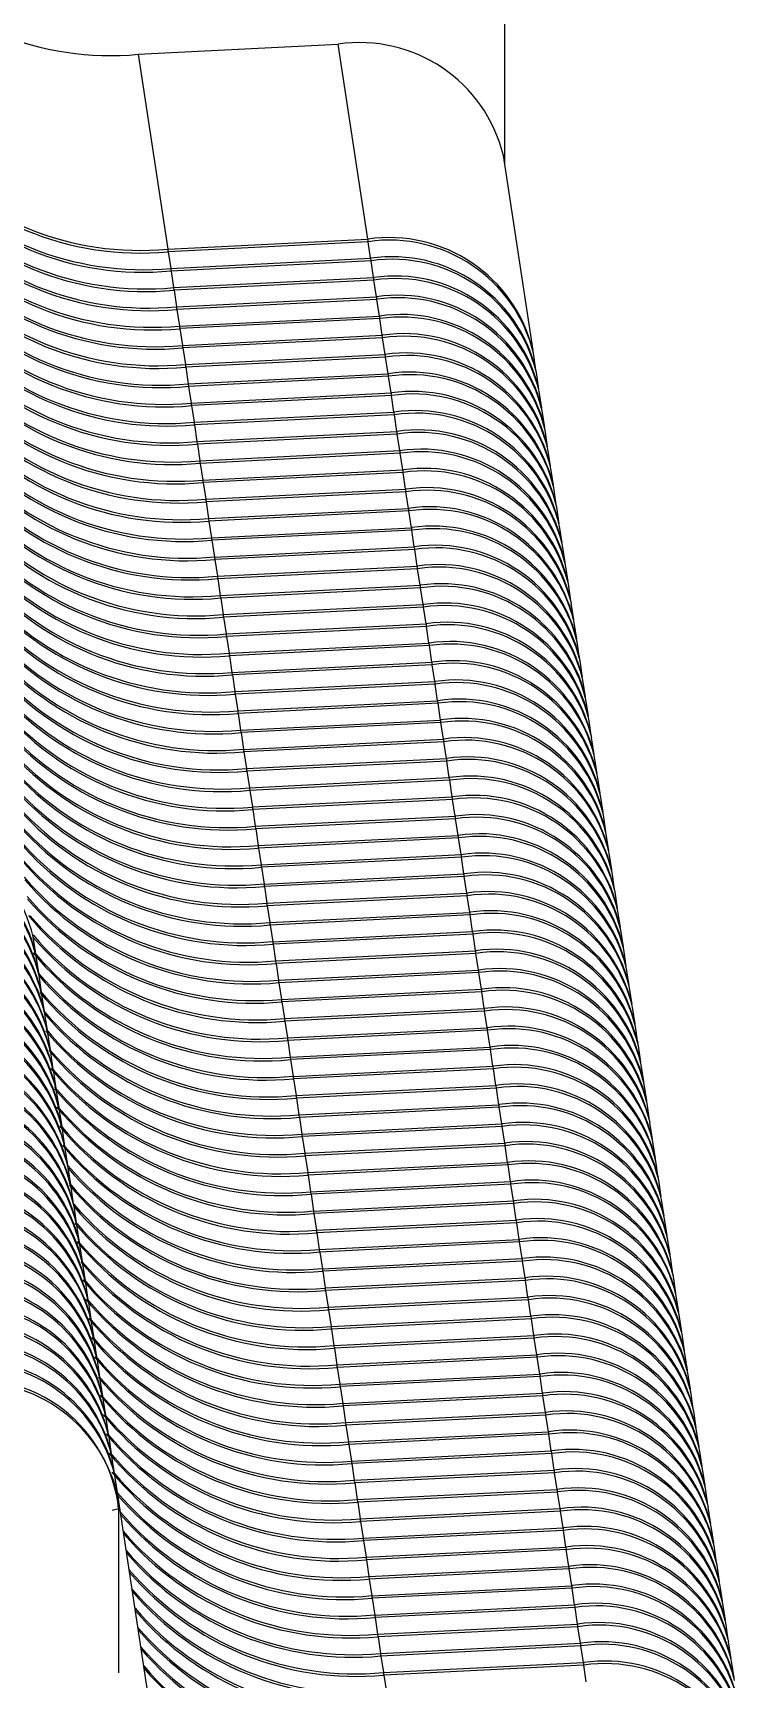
# Model space of a CAD drawing. Header units: millimetres. Extents: x 334 to 3694, y 0 to 2376.
# Drawn here: x 3302.5 to 3308.93, y 1140.51 to 1155.27 of the extents above; entities that cross this region are included whole.
import ezdxf

# ---------------------------------------------------------------- set-up
doc = ezdxf.new("R2010")
doc.units = ezdxf.units.MM
doc.header["$LTSCALE"] = 3
doc.layers.add('1_외형선', color=7, linetype='Continuous', lineweight=25)

msp = doc.modelspace()

# ---------------------------------------------------------------- linework, layer by layer
at = {"layer": '1_외형선'}
for p, q in [((3306.737, 1154.098), (3306.737, 1158.677)), ((3303.45, 1155.081), (3305.243, 1155.172)), ((3305.508, 1153.423), (3305.243, 1155.172)), ((3303.45, 1155.081), (3303.715, 1153.333)), ((3306.991, 1152.423), (3306.726, 1154.172)), ((3303.715, 1153.333), (3305.508, 1153.423)), ((3305.511, 1153.4), (3303.718, 1153.31)), ((3305.508, 1153.423), (3305.509, 1153.4)), ((3305.534, 1153.251), (3305.511, 1153.4)), ((3303.715, 1153.333), (3303.715, 1153.31)), ((3303.718, 1153.31), (3303.741, 1153.16)), ((3303.741, 1153.16), (3305.534, 1153.251)), ((3305.538, 1153.228), (3303.744, 1153.137)), ((3305.534, 1153.251), (3305.535, 1153.228)), ((3305.56, 1153.078), (3305.538, 1153.228)), ((3303.741, 1153.16), (3303.742, 1153.137)), ((3303.744, 1153.137), (3303.767, 1152.988)), ((3303.767, 1152.988), (3305.56, 1153.078)), ((3305.56, 1153.078), (3305.561, 1153.055)), ((3303.767, 1152.988), (3303.768, 1152.965)), ((3305.564, 1153.055), (3303.771, 1152.965)), ((3303.771, 1152.965), (3303.793, 1152.815)), ((3305.586, 1152.906), (3305.564, 1153.055)), ((3303.793, 1152.815), (3305.586, 1152.906)), ((3303.793, 1152.815), (3303.794, 1152.792)), ((3305.59, 1152.883), (3303.797, 1152.792)), ((3303.797, 1152.792), (3303.819, 1152.643)), ((3305.586, 1152.906), (3305.587, 1152.883)), ((3305.613, 1152.733), (3305.59, 1152.883)), ((3303.819, 1152.643), (3305.613, 1152.733)), ((3303.819, 1152.643), (3303.82, 1152.62)), ((3305.616, 1152.71), (3303.823, 1152.62)), ((3305.613, 1152.733), (3305.613, 1152.71)), ((3305.639, 1152.561), (3305.616, 1152.71)), ((3303.823, 1152.62), (3303.846, 1152.47)), ((3303.846, 1152.47), (3305.639, 1152.561)), ((3305.642, 1152.538), (3303.849, 1152.447)), ((3305.639, 1152.561), (3305.639, 1152.538)), ((3305.665, 1152.388), (3305.642, 1152.538)), ((3303.846, 1152.47), (3303.846, 1152.447)), ((3303.849, 1152.447), (3303.872, 1152.298)), ((3303.872, 1152.298), (3305.665, 1152.388)), ((3305.668, 1152.365), (3303.875, 1152.275)), ((3305.665, 1152.388), (3305.666, 1152.365)), ((3305.691, 1152.216), (3305.668, 1152.365)), ((3307.017, 1152.251), (3306.995, 1152.4)), ((3303.872, 1152.298), (3303.872, 1152.275)), ((3303.875, 1152.275), (3303.898, 1152.125)), ((3303.898, 1152.125), (3305.691, 1152.216)), ((3305.694, 1152.193), (3303.901, 1152.102)), ((3305.691, 1152.216), (3305.692, 1152.193)), ((3305.717, 1152.043), (3305.694, 1152.193)), ((3307.043, 1152.078), (3307.021, 1152.228)), ((3303.898, 1152.125), (3303.899, 1152.102)), ((3303.901, 1152.102), (3303.924, 1151.953)), ((3307.069, 1151.906), (3307.047, 1152.055)), ((3303.924, 1151.953), (3305.717, 1152.043)), ((3303.924, 1151.953), (3303.925, 1151.929)), ((3305.721, 1152.02), (3303.927, 1151.93)), ((3303.927, 1151.93), (3303.95, 1151.78)), ((3305.717, 1152.043), (3305.718, 1152.02)), ((3305.743, 1151.871), (3305.721, 1152.02)), ((3303.95, 1151.78), (3305.743, 1151.871)), ((3303.95, 1151.78), (3303.951, 1151.757)), ((3305.747, 1151.848), (3303.954, 1151.757)), ((3303.954, 1151.757), (3303.976, 1151.608)), ((3305.743, 1151.871), (3305.744, 1151.847)), ((3305.769, 1151.698), (3305.747, 1151.848)), ((3307.096, 1151.733), (3307.073, 1151.883)), ((3303.976, 1151.608), (3305.769, 1151.698)), ((3303.976, 1151.608), (3303.977, 1151.584)), ((3305.773, 1151.675), (3303.98, 1151.585)), ((3305.769, 1151.698), (3305.77, 1151.675)), ((3305.796, 1151.526), (3305.773, 1151.675)), ((3307.122, 1151.561), (3307.099, 1151.71)), ((3303.98, 1151.585), (3304.002, 1151.435)), ((3304.002, 1151.435), (3305.796, 1151.526)), ((3305.799, 1151.503), (3304.006, 1151.412)), ((3305.796, 1151.526), (3305.796, 1151.502)), ((3305.822, 1151.353), (3305.799, 1151.503)), ((3307.148, 1151.388), (3307.125, 1151.538)), ((3304.002, 1151.435), (3304.003, 1151.412)), ((3304.006, 1151.412), (3304.029, 1151.262)), ((3304.029, 1151.262), (3305.822, 1151.353)), ((3305.825, 1151.33), (3304.032, 1151.239)), ((3305.822, 1151.353), (3305.822, 1151.33)), ((3305.848, 1151.181), (3305.825, 1151.33)), ((3307.174, 1151.216), (3307.151, 1151.365)), ((3304.029, 1151.262), (3304.029, 1151.239)), ((3304.032, 1151.239), (3304.055, 1151.09)), ((3304.055, 1151.09), (3305.848, 1151.181)), ((3305.848, 1151.181), (3305.849, 1151.157)), ((3307.2, 1151.043), (3307.178, 1151.193)), ((3304.055, 1151.09), (3304.055, 1151.067)), ((3305.851, 1151.158), (3304.058, 1151.067)), ((3304.058, 1151.067), (3304.081, 1150.917)), ((3305.874, 1151.008), (3305.851, 1151.158)), ((3307.226, 1150.871), (3307.204, 1151.02)), ((3304.081, 1150.917), (3305.874, 1151.008)), ((3304.081, 1150.917), (3304.082, 1150.894)), ((3305.878, 1150.985), (3304.084, 1150.894)), ((3304.084, 1150.894), (3304.107, 1150.745)), ((3305.874, 1151.008), (3305.875, 1150.985)), ((3305.9, 1150.835), (3305.878, 1150.985)), ((3304.107, 1150.745), (3305.9, 1150.835)), ((3304.107, 1150.745), (3304.108, 1150.722)), ((3305.904, 1150.812), (3304.111, 1150.722)), ((3304.111, 1150.722), (3304.133, 1150.572)), ((3305.9, 1150.835), (3305.901, 1150.812)), ((3305.926, 1150.663), (3305.904, 1150.812)), ((3307.253, 1150.698), (3307.23, 1150.848)), ((3304.133, 1150.572), (3305.926, 1150.663)), ((3304.133, 1150.572), (3304.134, 1150.549)), ((3305.93, 1150.64), (3304.137, 1150.549)), ((3305.926, 1150.663), (3305.927, 1150.64)), ((3305.952, 1150.49), (3305.93, 1150.64)), ((3307.279, 1150.526), (3307.256, 1150.675)), ((3304.137, 1150.549), (3304.159, 1150.4)), ((3304.159, 1150.4), (3305.952, 1150.49)), ((3305.956, 1150.467), (3304.163, 1150.377)), ((3305.952, 1150.49), (3305.953, 1150.467)), ((3305.979, 1150.318), (3305.956, 1150.467)), ((3307.305, 1150.353), (3307.282, 1150.503)), ((3304.159, 1150.4), (3304.16, 1150.377)), ((3304.163, 1150.377), (3304.185, 1150.227)), ((3304.185, 1150.227), (3305.979, 1150.318)), ((3305.982, 1150.295), (3304.189, 1150.204)), ((3305.979, 1150.318), (3305.979, 1150.295)), ((3306.005, 1150.145), (3305.982, 1150.295)), ((3307.331, 1150.18), (3307.308, 1150.33)), ((3304.185, 1150.227), (3304.186, 1150.204)), ((3304.189, 1150.204), (3304.212, 1150.055)), ((3304.212, 1150.055), (3306.005, 1150.145)), ((3306.005, 1150.145), (3306.005, 1150.122)), ((3307.357, 1150.008), (3307.334, 1150.157)), ((3304.212, 1150.055), (3304.212, 1150.032)), ((3306.008, 1150.122), (3304.215, 1150.032)), ((3304.215, 1150.032), (3304.238, 1149.882)), ((3306.031, 1149.973), (3306.008, 1150.122)), ((3307.383, 1149.835), (3307.361, 1149.985)), ((3304.238, 1149.882), (3306.031, 1149.973)), ((3304.238, 1149.882), (3304.238, 1149.859)), ((3306.034, 1149.95), (3304.241, 1149.859)), ((3304.241, 1149.859), (3304.264, 1149.71)), ((3306.031, 1149.973), (3306.032, 1149.95)), ((3306.057, 1149.8), (3306.034, 1149.95)), ((3304.264, 1149.71), (3306.057, 1149.8)), ((3304.264, 1149.71), (3304.265, 1149.687)), ((3306.061, 1149.777), (3304.267, 1149.687)), ((3304.267, 1149.687), (3304.29, 1149.537)), ((3306.057, 1149.8), (3306.058, 1149.777)), ((3306.083, 1149.628), (3306.061, 1149.777)), ((3307.409, 1149.663), (3307.387, 1149.812)), ((3304.29, 1149.537), (3306.083, 1149.628)), ((3304.29, 1149.537), (3304.291, 1149.514)), ((3306.087, 1149.605), (3304.294, 1149.514)), ((3306.083, 1149.628), (3306.084, 1149.605)), ((3306.109, 1149.455), (3306.087, 1149.605)), ((3307.436, 1149.49), (3307.413, 1149.64)), ((3304.294, 1149.514), (3304.316, 1149.365)), ((3304.316, 1149.365), (3306.109, 1149.455)), ((3306.113, 1149.432), (3304.32, 1149.342)), ((3306.109, 1149.455), (3306.11, 1149.432)), ((3306.135, 1149.283), (3306.113, 1149.432)), ((3307.462, 1149.318), (3307.439, 1149.467)), ((3304.316, 1149.365), (3304.317, 1149.342)), ((3304.32, 1149.342), (3304.342, 1149.192)), ((3304.342, 1149.192), (3306.135, 1149.283)), ((3306.139, 1149.26), (3304.346, 1149.169)), ((3306.135, 1149.283), (3306.136, 1149.26)), ((3306.162, 1149.11), (3306.139, 1149.26)), ((3307.488, 1149.145), (3307.465, 1149.295)), ((3304.342, 1149.192), (3304.343, 1149.169)), ((3304.346, 1149.169), (3304.368, 1149.02)), ((3304.368, 1149.02), (3306.162, 1149.11)), ((3306.162, 1149.11), (3306.162, 1149.087)), ((3307.514, 1148.973), (3307.491, 1149.122)), ((3304.368, 1149.02), (3304.369, 1148.996)), ((3306.165, 1149.087), (3304.372, 1148.997)), ((3304.372, 1148.997), (3304.395, 1148.847)), ((3306.188, 1148.938), (3306.165, 1149.087)), ((3307.54, 1148.8), (3307.517, 1148.95)), ((3304.395, 1148.847), (3306.188, 1148.938)), ((3304.395, 1148.847), (3304.395, 1148.824)), ((3306.191, 1148.915), (3304.398, 1148.824)), ((3304.398, 1148.824), (3304.421, 1148.675)), ((3306.188, 1148.938), (3306.188, 1148.915)), ((3306.214, 1148.765), (3306.191, 1148.915)), ((3304.421, 1148.675), (3306.214, 1148.765)), ((3304.421, 1148.675), (3304.421, 1148.651)), ((3306.217, 1148.742), (3304.424, 1148.652)), ((3304.424, 1148.652), (3304.447, 1148.502)), ((3306.214, 1148.765), (3306.215, 1148.742)), ((3306.24, 1148.593), (3306.217, 1148.742)), ((3307.566, 1148.628), (3307.544, 1148.777)), ((3304.447, 1148.502), (3306.24, 1148.593)), ((3304.447, 1148.502), (3304.448, 1148.479)), ((3306.244, 1148.57), (3304.45, 1148.479)), ((3306.24, 1148.593), (3306.241, 1148.569)), ((3306.266, 1148.42), (3306.244, 1148.57)), ((3307.592, 1148.455), (3307.57, 1148.605)), ((3304.45, 1148.479), (3304.473, 1148.33)), ((3304.473, 1148.33), (3306.266, 1148.42)), ((3306.27, 1148.397), (3304.477, 1148.307)), ((3306.266, 1148.42), (3306.267, 1148.397)), ((3306.292, 1148.248), (3306.27, 1148.397)), ((3307.619, 1148.283), (3307.596, 1148.432)), ((3304.473, 1148.33), (3304.474, 1148.306)), ((3304.477, 1148.307), (3304.499, 1148.157)), ((3304.499, 1148.157), (3306.292, 1148.248)), ((3306.296, 1148.225), (3304.503, 1148.134)), ((3306.292, 1148.248), (3306.293, 1148.224)), ((3306.319, 1148.075), (3306.296, 1148.225)), ((3307.645, 1148.11), (3307.622, 1148.26)), ((3304.499, 1148.157), (3304.5, 1148.134)), ((3304.503, 1148.134), (3304.525, 1147.984)), ((3304.525, 1147.984), (3306.319, 1148.075)), ((3306.319, 1148.075), (3306.319, 1148.052)), ((3307.671, 1147.938), (3307.648, 1148.087)), ((3304.525, 1147.984), (3304.526, 1147.961)), ((3306.322, 1148.052), (3304.529, 1147.961)), ((3304.529, 1147.961), (3304.552, 1147.812)), ((3306.345, 1147.903), (3306.322, 1148.052)), ((3307.697, 1147.765), (3307.674, 1147.915)), ((3304.552, 1147.812), (3306.345, 1147.903)), ((3304.552, 1147.812), (3304.552, 1147.789)), ((3306.348, 1147.88), (3304.555, 1147.789)), ((3304.555, 1147.789), (3304.578, 1147.639)), ((3306.345, 1147.903), (3306.345, 1147.879)), ((3306.371, 1147.73), (3306.348, 1147.88)), ((3304.578, 1147.639), (3306.371, 1147.73)), ((3304.578, 1147.639), (3304.578, 1147.616)), ((3306.374, 1147.707), (3304.581, 1147.616)), ((3304.581, 1147.616), (3304.604, 1147.467)), ((3306.371, 1147.73), (3306.371, 1147.707)), ((3306.397, 1147.557), (3306.374, 1147.707)), ((3307.723, 1147.593), (3307.7, 1147.742)), ((3304.604, 1147.467), (3306.397, 1147.557)), ((3304.604, 1147.467), (3304.604, 1147.444)), ((3306.4, 1147.534), (3304.607, 1147.444)), ((3306.397, 1147.557), (3306.398, 1147.534)), ((3306.423, 1147.385), (3306.4, 1147.534)), ((3307.749, 1147.42), (3307.727, 1147.57)), ((3304.607, 1147.444), (3304.63, 1147.294)), ((3304.63, 1147.294), (3306.423, 1147.385)), ((3306.427, 1147.362), (3304.633, 1147.271)), ((3306.423, 1147.385), (3306.424, 1147.362)), ((3306.449, 1147.212), (3306.427, 1147.362)), ((3307.775, 1147.248), (3307.753, 1147.397)), ((3304.63, 1147.294), (3304.631, 1147.271)), ((3304.633, 1147.271), (3304.656, 1147.122)), ((3304.656, 1147.122), (3306.449, 1147.212)), ((3306.453, 1147.189), (3304.66, 1147.099)), ((3306.449, 1147.212), (3306.45, 1147.189)), ((3306.475, 1147.04), (3306.453, 1147.189)), ((3307.802, 1147.075), (3307.779, 1147.225)), ((3302.53, 1147.014), (3302.508, 1147.164)), ((3304.656, 1147.122), (3304.657, 1147.099)), ((3304.66, 1147.099), (3304.682, 1146.949)), ((3304.682, 1146.949), (3306.475, 1147.04)), ((3306.475, 1147.04), (3306.476, 1147.017)), ((3307.828, 1146.902), (3307.805, 1147.052)), ((3302.557, 1146.842), (3302.534, 1146.991)), ((3304.682, 1146.949), (3304.683, 1146.926)), ((3306.479, 1147.017), (3304.686, 1146.926)), ((3304.686, 1146.926), (3304.708, 1146.777)), ((3306.502, 1146.867), (3306.479, 1147.017)), ((3307.854, 1146.73), (3307.831, 1146.879)), ((3302.583, 1146.669), (3302.56, 1146.819)), ((3304.708, 1146.777), (3306.502, 1146.867)), ((3304.708, 1146.777), (3304.709, 1146.754)), ((3306.505, 1146.844), (3304.712, 1146.754)), ((3304.712, 1146.754), (3304.735, 1146.604)), ((3306.502, 1146.867), (3306.502, 1146.844)), ((3306.528, 1146.695), (3306.505, 1146.844)), ((3302.609, 1146.497), (3302.586, 1146.646)), ((3304.735, 1146.604), (3306.528, 1146.695)), ((3304.735, 1146.604), (3304.735, 1146.581)), ((3306.531, 1146.672), (3304.738, 1146.581)), ((3304.738, 1146.581), (3304.761, 1146.432)), ((3306.528, 1146.695), (3306.528, 1146.672)), ((3306.554, 1146.522), (3306.531, 1146.672)), ((3307.88, 1146.557), (3307.857, 1146.707)), ((3302.635, 1146.324), (3302.612, 1146.474)), ((3304.761, 1146.432), (3306.554, 1146.522)), ((3306.557, 1146.499), (3304.764, 1146.409)), ((3306.554, 1146.522), (3306.555, 1146.499)), ((3306.58, 1146.35), (3306.557, 1146.499)), ((3307.906, 1146.385), (3307.884, 1146.534)), ((3302.661, 1146.151), (3302.638, 1146.301)), ((3304.761, 1146.432), (3304.761, 1146.409)), ((3304.764, 1146.409), (3304.787, 1146.259)), ((3304.787, 1146.259), (3306.58, 1146.35)), ((3306.583, 1146.327), (3304.79, 1146.236)), ((3306.58, 1146.35), (3306.581, 1146.327)), ((3306.606, 1146.177), (3306.583, 1146.327)), ((3307.932, 1146.212), (3307.91, 1146.362)), ((3304.787, 1146.259), (3304.788, 1146.236)), ((3304.79, 1146.236), (3304.813, 1146.087)), ((3304.813, 1146.087), (3306.606, 1146.177)), ((3306.61, 1146.154), (3304.816, 1146.064)), ((3306.606, 1146.177), (3306.607, 1146.154)), ((3306.632, 1146.005), (3306.61, 1146.154)), ((3307.958, 1146.04), (3307.936, 1146.189)), ((3302.687, 1145.979), (3302.665, 1146.128)), ((3304.813, 1146.087), (3304.814, 1146.064)), ((3304.816, 1146.064), (3304.839, 1145.914)), ((3304.839, 1145.914), (3306.632, 1146.005)), ((3306.632, 1146.005), (3306.633, 1145.982)), ((3307.985, 1145.867), (3307.962, 1146.017)), ((3302.713, 1145.806), (3302.691, 1145.956)), ((3304.839, 1145.914), (3304.84, 1145.891)), ((3306.636, 1145.982), (3304.843, 1145.891)), ((3304.843, 1145.891), (3304.865, 1145.742)), ((3306.658, 1145.832), (3306.636, 1145.982)), ((3308.011, 1145.695), (3307.988, 1145.844)), ((3302.74, 1145.634), (3302.717, 1145.783)), ((3304.865, 1145.742), (3306.658, 1145.832)), ((3304.865, 1145.742), (3304.866, 1145.718)), ((3306.662, 1145.809), (3304.869, 1145.719)), ((3304.869, 1145.719), (3304.891, 1145.569)), ((3306.658, 1145.832), (3306.659, 1145.809)), ((3306.685, 1145.66), (3306.662, 1145.809)), ((3302.766, 1145.461), (3302.743, 1145.611)), ((3304.891, 1145.569), (3306.685, 1145.66)), ((3304.891, 1145.569), (3304.892, 1145.546)), ((3306.688, 1145.637), (3304.895, 1145.546)), ((3306.685, 1145.66), (3306.685, 1145.637)), ((3306.711, 1145.487), (3306.688, 1145.637)), ((3308.037, 1145.522), (3308.014, 1145.672)), ((3302.792, 1145.289), (3302.769, 1145.438)), ((3304.895, 1145.546), (3304.918, 1145.397)), ((3304.918, 1145.397), (3306.711, 1145.487)), ((3306.714, 1145.464), (3304.921, 1145.374)), ((3306.711, 1145.487), (3306.711, 1145.464)), ((3306.737, 1145.315), (3306.714, 1145.464)), ((3308.063, 1145.35), (3308.04, 1145.499)), ((3302.818, 1145.116), (3302.795, 1145.266)), ((3304.918, 1145.397), (3304.918, 1145.373)), ((3304.921, 1145.374), (3304.944, 1145.224)), ((3304.944, 1145.224), (3306.737, 1145.315)), ((3306.74, 1145.292), (3304.947, 1145.201)), ((3306.737, 1145.315), (3306.738, 1145.291)), ((3306.763, 1145.142), (3306.74, 1145.292)), ((3308.089, 1145.177), (3308.067, 1145.327)), ((3304.944, 1145.224), (3304.944, 1145.201)), ((3304.947, 1145.201), (3304.97, 1145.052)), ((3304.97, 1145.052), (3306.763, 1145.142)), ((3306.767, 1145.119), (3304.973, 1145.029)), ((3306.763, 1145.142), (3306.764, 1145.119)), ((3306.789, 1144.97), (3306.767, 1145.119)), ((3308.115, 1145.005), (3308.093, 1145.154)), ((3302.844, 1144.944), (3302.821, 1145.093)), ((3304.97, 1145.052), (3304.971, 1145.028)), ((3304.973, 1145.029), (3304.996, 1144.879)), ((3304.996, 1144.879), (3306.789, 1144.97)), ((3306.789, 1144.97), (3306.79, 1144.946)), ((3308.141, 1144.832), (3308.119, 1144.982)), ((3302.87, 1144.771), (3302.848, 1144.921)), ((3304.996, 1144.879), (3304.997, 1144.856)), ((3306.793, 1144.947), (3305, 1144.856)), ((3305, 1144.856), (3305.022, 1144.706)), ((3306.815, 1144.797), (3306.793, 1144.947)), ((3302.896, 1144.599), (3302.874, 1144.748)), ((3305.022, 1144.706), (3306.815, 1144.797)), ((3305.022, 1144.706), (3305.023, 1144.683)), ((3306.819, 1144.774), (3305.026, 1144.683)), ((3305.026, 1144.683), (3305.048, 1144.534)), ((3306.815, 1144.797), (3306.816, 1144.774)), ((3306.841, 1144.624), (3306.819, 1144.774)), ((3308.168, 1144.66), (3308.145, 1144.809)), ((3302.923, 1144.426), (3302.9, 1144.576)), ((3305.048, 1144.534), (3306.841, 1144.624)), ((3305.048, 1144.534), (3305.049, 1144.511)), ((3306.845, 1144.601), (3305.052, 1144.511)), ((3306.841, 1144.624), (3306.842, 1144.601)), ((3306.868, 1144.452), (3306.845, 1144.601)), ((3308.194, 1144.487), (3308.171, 1144.637)), ((3302.949, 1144.254), (3302.926, 1144.403)), ((3305.052, 1144.511), (3305.074, 1144.361)), ((3305.074, 1144.361), (3306.868, 1144.452)), ((3306.871, 1144.429), (3305.078, 1144.338)), ((3306.868, 1144.452), (3306.868, 1144.429)), ((3306.894, 1144.279), (3306.871, 1144.429)), ((3308.22, 1144.315), (3308.197, 1144.464)), ((3302.975, 1144.081), (3302.952, 1144.231)), ((3305.074, 1144.361), (3305.075, 1144.338)), ((3305.078, 1144.338), (3305.101, 1144.189)), ((3305.101, 1144.189), (3306.894, 1144.279)), ((3306.897, 1144.256), (3305.104, 1144.166)), ((3306.894, 1144.279), (3306.894, 1144.256)), ((3306.92, 1144.107), (3306.897, 1144.256)), ((3308.246, 1144.142), (3308.223, 1144.292)), ((3305.101, 1144.189), (3305.101, 1144.166)), ((3305.104, 1144.166), (3305.127, 1144.016)), ((3305.127, 1144.016), (3306.92, 1144.107)), ((3306.923, 1144.084), (3305.13, 1143.993)), ((3306.92, 1144.107), (3306.921, 1144.084)), ((3306.946, 1143.934), (3306.923, 1144.084)), ((3308.272, 1143.969), (3308.25, 1144.119)), ((3303.001, 1143.909), (3302.978, 1144.058)), ((3305.127, 1144.016), (3305.127, 1143.993)), ((3305.13, 1143.993), (3305.153, 1143.844)), ((3305.153, 1143.844), (3306.946, 1143.934)), ((3306.946, 1143.934), (3306.947, 1143.911)), ((3308.298, 1143.797), (3308.276, 1143.946)), ((3303.027, 1143.736), (3303.005, 1143.886)), ((3305.153, 1143.844), (3305.154, 1143.821)), ((3306.95, 1143.911), (3305.156, 1143.821)), ((3305.156, 1143.821), (3305.179, 1143.671)), ((3306.972, 1143.762), (3306.95, 1143.911)), ((3303.053, 1143.564), (3303.031, 1143.713)), ((3305.179, 1143.671), (3306.972, 1143.762)), ((3305.179, 1143.671), (3305.18, 1143.648)), ((3306.976, 1143.739), (3305.183, 1143.648)), ((3305.183, 1143.648), (3305.205, 1143.499)), ((3306.972, 1143.762), (3306.973, 1143.739)), ((3306.998, 1143.589), (3306.976, 1143.739)), ((3308.325, 1143.624), (3308.302, 1143.774)), ((3303.079, 1143.391), (3303.057, 1143.541)), ((3305.205, 1143.499), (3306.998, 1143.589)), ((3305.205, 1143.499), (3305.206, 1143.476)), ((3307.002, 1143.566), (3305.209, 1143.476)), ((3306.998, 1143.589), (3306.999, 1143.566)), ((3307.024, 1143.417), (3307.002, 1143.566)), ((3308.351, 1143.452), (3308.328, 1143.601)), ((3303.106, 1143.219), (3303.083, 1143.368)), ((3305.209, 1143.476), (3305.231, 1143.326)), ((3305.231, 1143.326), (3307.024, 1143.417)), ((3307.028, 1143.394), (3305.235, 1143.303)), ((3307.024, 1143.417), (3307.025, 1143.394)), ((3307.051, 1143.244), (3307.028, 1143.394)), ((3308.377, 1143.279), (3308.354, 1143.429)), ((3303.132, 1143.046), (3303.109, 1143.196)), ((3305.231, 1143.326), (3305.232, 1143.303)), ((3305.235, 1143.303), (3305.257, 1143.154)), ((3305.257, 1143.154), (3307.051, 1143.244)), ((3307.054, 1143.221), (3305.261, 1143.131)), ((3307.051, 1143.244), (3307.051, 1143.221)), ((3307.077, 1143.072), (3307.054, 1143.221)), ((3308.403, 1143.107), (3308.38, 1143.256)), ((3305.257, 1143.154), (3305.258, 1143.131)), ((3305.261, 1143.131), (3305.284, 1142.981)), ((3305.284, 1142.981), (3307.077, 1143.072)), ((3307.08, 1143.049), (3305.287, 1142.958)), ((3307.077, 1143.072), (3307.077, 1143.049)), ((3307.103, 1142.899), (3307.08, 1143.049)), ((3308.429, 1142.934), (3308.406, 1143.084)), ((3303.158, 1142.873), (3303.135, 1143.023)), ((3305.284, 1142.981), (3305.284, 1142.958)), ((3305.287, 1142.958), (3305.31, 1142.809)), ((3305.31, 1142.809), (3307.103, 1142.899)), ((3307.103, 1142.899), (3307.104, 1142.876)), ((3308.455, 1142.762), (3308.433, 1142.911)), ((3303.184, 1142.701), (3303.161, 1142.85)), ((3305.31, 1142.809), (3305.31, 1142.786)), ((3307.106, 1142.876), (3305.313, 1142.786)), ((3305.313, 1142.786), (3305.336, 1142.636)), ((3307.129, 1142.727), (3307.106, 1142.876)), ((3303.21, 1142.528), (3303.188, 1142.678)), ((3305.336, 1142.636), (3307.129, 1142.727)), ((3305.336, 1142.636), (3305.337, 1142.613)), ((3307.133, 1142.704), (3305.339, 1142.613)), ((3305.339, 1142.613), (3305.362, 1142.464)), ((3307.129, 1142.727), (3307.13, 1142.704)), ((3307.155, 1142.554), (3307.133, 1142.704)), ((3308.481, 1142.589), (3308.459, 1142.739)), ((3303.236, 1142.356), (3303.214, 1142.505)), ((3305.362, 1142.464), (3307.155, 1142.554)), ((3305.362, 1142.464), (3305.363, 1142.44)), ((3307.159, 1142.531), (3305.366, 1142.441)), ((3307.155, 1142.554), (3307.156, 1142.531)), ((3307.181, 1142.382), (3307.159, 1142.531)), ((3308.508, 1142.417), (3308.485, 1142.566)), ((3303.262, 1142.183), (3303.24, 1142.333)), ((3305.366, 1142.441), (3305.388, 1142.291)), ((3305.388, 1142.291), (3307.181, 1142.382)), ((3307.185, 1142.359), (3305.392, 1142.268)), ((3307.181, 1142.382), (3307.182, 1142.358)), ((3307.208, 1142.209), (3307.185, 1142.359)), ((3308.534, 1142.244), (3308.511, 1142.394)), ((3303.97, 1137.514), (3303.266, 1142.16)), ((3305.388, 1142.291), (3305.389, 1142.268)), ((3305.392, 1142.268), (3305.414, 1142.119)), ((3305.414, 1142.119), (3307.208, 1142.209)), ((3307.211, 1142.186), (3305.418, 1142.096)), ((3307.208, 1142.209), (3307.208, 1142.186)), ((3307.234, 1142.037), (3307.211, 1142.186)), ((3308.56, 1142.072), (3308.537, 1142.221)), ((3303.274, 1142.034), (3303.216, 1142.02)), ((3303.274, 1140.564), (3303.274, 1142.034)), ((3305.414, 1142.119), (3305.415, 1142.095)), ((3305.418, 1142.096), (3305.441, 1141.946)), ((3305.441, 1141.946), (3307.234, 1142.037)), ((3307.237, 1142.014), (3305.444, 1141.923)), ((3307.234, 1142.037), (3307.234, 1142.013)), ((3307.26, 1141.864), (3307.237, 1142.014)), ((3308.586, 1141.899), (3308.563, 1142.049)), ((3305.441, 1141.946), (3305.441, 1141.923)), ((3305.444, 1141.923), (3305.467, 1141.773)), ((3305.467, 1141.773), (3307.26, 1141.864)), ((3307.26, 1141.864), (3307.26, 1141.841)), ((3308.612, 1141.727), (3308.589, 1141.876)), ((3305.467, 1141.773), (3305.467, 1141.75)), ((3307.263, 1141.841), (3305.47, 1141.75)), ((3305.47, 1141.75), (3305.493, 1141.601)), ((3307.286, 1141.692), (3307.263, 1141.841)), ((3305.493, 1141.601), (3307.286, 1141.692)), ((3305.493, 1141.601), (3305.493, 1141.578)), ((3307.289, 1141.669), (3305.496, 1141.578)), ((3305.496, 1141.578), (3305.519, 1141.428)), ((3307.286, 1141.692), (3307.287, 1141.668)), ((3307.312, 1141.519), (3307.289, 1141.669)), ((3308.638, 1141.554), (3308.616, 1141.704)), ((3305.519, 1141.428), (3307.312, 1141.519)), ((3305.519, 1141.428), (3305.52, 1141.405)), ((3307.316, 1141.496), (3305.522, 1141.405)), ((3307.312, 1141.519), (3307.313, 1141.496)), ((3307.338, 1141.346), (3307.316, 1141.496)), ((3308.664, 1141.382), (3308.642, 1141.531)), ((3305.522, 1141.405), (3305.545, 1141.256)), ((3305.545, 1141.256), (3307.338, 1141.346)), ((3307.342, 1141.323), (3305.549, 1141.233)), ((3307.338, 1141.346), (3307.339, 1141.323)), ((3307.364, 1141.174), (3307.342, 1141.323)), ((3308.691, 1141.209), (3308.668, 1141.359)), ((3305.545, 1141.256), (3305.546, 1141.233)), ((3305.549, 1141.233), (3305.571, 1141.083)), ((3305.571, 1141.083), (3307.364, 1141.174)), ((3307.368, 1141.151), (3305.575, 1141.06)), ((3307.364, 1141.174), (3307.365, 1141.151)), ((3307.391, 1141.001), (3307.368, 1141.151)), ((3308.717, 1141.037), (3308.694, 1141.186)), ((3305.571, 1141.083), (3305.572, 1141.06)), ((3305.575, 1141.06), (3305.597, 1140.911)), ((3305.597, 1140.911), (3307.391, 1141.001)), ((3307.394, 1140.978), (3305.601, 1140.888)), ((3307.391, 1141.001), (3307.391, 1140.978)), ((3307.417, 1140.829), (3307.394, 1140.978)), ((3308.743, 1140.864), (3308.72, 1141.014)), ((3305.597, 1140.911), (3305.598, 1140.888)), ((3305.601, 1140.888), (3305.624, 1140.738)), ((3305.624, 1140.738), (3307.417, 1140.829)), ((3307.417, 1140.829), (3307.417, 1140.806)), ((3308.769, 1140.691), (3308.746, 1140.841)), ((3305.624, 1140.738), (3305.624, 1140.715)), ((3307.42, 1140.806), (3305.627, 1140.715)), ((3305.627, 1140.715), (3305.65, 1140.566)), ((3307.443, 1140.656), (3307.42, 1140.806)), ((3305.65, 1140.566), (3307.443, 1140.656)), ((3305.65, 1140.566), (3305.65, 1140.543)), ((3307.446, 1140.633), (3305.653, 1140.543)), ((3305.653, 1140.543), (3305.676, 1140.393)), ((3307.443, 1140.656), (3307.444, 1140.633)), ((3307.469, 1140.484), (3307.446, 1140.633)), ((3308.795, 1140.519), (3308.773, 1140.668))]:
    msp.add_line(p, q, dxfattribs=at)
for centre, radius, start, end in [((3303.2, 1157.744), 2.675, 220.1684, 275.3619), ((3305.434, 1153.856), 1.33, 13.7475, 98.2679), ((3303.467, 1155.967), 2.669, 219.5392, 275.3983), ((3303.466, 1156.001), 2.679, 220.6474, 275.3341), ((3303.494, 1155.798), 2.672, 219.8906, 275.378), ((3303.492, 1155.828), 2.679, 220.6474, 275.3341), ((3303.517, 1155.65), 2.674, 220.0309, 275.3698), ((3303.52, 1155.625), 2.672, 219.8906, 275.378), ((3303.544, 1155.483), 2.679, 220.6474, 275.3341), ((3303.548, 1155.46), 2.679, 220.6556, 275.3337), ((3303.57, 1155.311), 2.679, 220.6549, 275.3337), ((3303.574, 1155.287), 2.679, 220.6363, 275.3348), ((3303.595, 1155.132), 2.674, 220.0309, 275.3698), ((3303.599, 1155.108), 2.672, 219.8906, 275.378), ((3305.699, 1152.107), 1.33, 13.7475, 98.2679), ((3305.703, 1152.084), 1.33, 13.7475, 98.2679), ((3305.725, 1151.935), 1.33, 13.7475, 98.2679), ((3305.729, 1151.912), 1.33, 13.7475, 98.2679), ((3303.623, 1154.966), 2.679, 220.6549, 275.3337), ((3303.626, 1154.942), 2.679, 220.6363, 275.3348), ((3305.752, 1151.762), 1.33, 13.7475, 98.2679), ((3303.648, 1154.787), 2.674, 220.0309, 275.3698), ((3303.651, 1154.763), 2.672, 219.8906, 275.378), ((3305.755, 1151.739), 1.33, 13.7475, 98.2679), ((3303.674, 1154.615), 2.674, 220.0309, 275.3698), ((3303.678, 1154.597), 2.679, 220.6556, 275.3337), ((3305.778, 1151.59), 1.33, 13.7475, 98.2679), ((3305.781, 1151.567), 1.33, 13.7475, 98.2679), ((3303.701, 1154.448), 2.679, 220.6549, 275.3337), ((3303.705, 1154.425), 2.679, 220.6363, 275.3348), ((3305.804, 1151.417), 1.33, 13.7475, 98.2679), ((3305.807, 1151.394), 1.33, 13.7475, 98.2679), ((3303.726, 1154.27), 2.674, 220.0309, 275.3698), ((3303.729, 1154.245), 2.672, 219.8906, 275.378), ((3305.83, 1151.245), 1.33, 13.7475, 98.2679), ((3305.833, 1151.222), 1.33, 13.7475, 98.2679), ((3303.753, 1154.103), 2.679, 220.6549, 275.3337), ((3305.856, 1151.072), 1.33, 13.7475, 98.2679), ((3305.86, 1151.049), 1.33, 13.7475, 98.2679), ((3303.781, 1153.897), 2.669, 219.5392, 275.3983), ((3303.757, 1154.08), 2.679, 220.6363, 275.3348), ((3305.882, 1150.9), 1.33, 13.7475, 98.2679), ((3305.886, 1150.877), 1.33, 13.7475, 98.2679), ((3303.78, 1153.93), 2.679, 220.6474, 275.3341), ((3305.908, 1150.727), 1.33, 13.7475, 98.2679), ((3303.806, 1153.758), 2.679, 220.6549, 275.3337), ((3303.809, 1153.735), 2.679, 220.6556, 275.3337), ((3305.912, 1150.704), 1.33, 13.7475, 98.2679), ((3303.832, 1153.585), 2.679, 220.6549, 275.3337), ((3303.835, 1153.562), 2.679, 220.6363, 275.3348), ((3305.935, 1150.555), 1.33, 13.7475, 98.2679), ((3305.938, 1150.532), 1.33, 13.7475, 98.2679), ((3303.857, 1153.407), 2.674, 220.0309, 275.3698), ((3303.86, 1153.383), 2.672, 219.8906, 275.378), ((3305.961, 1150.382), 1.33, 13.7475, 98.2679), ((3305.964, 1150.359), 1.33, 13.7475, 98.2679), ((3303.884, 1153.24), 2.679, 220.6549, 275.3337), ((3303.888, 1153.217), 2.679, 220.6363, 275.3348), ((3305.987, 1150.209), 1.33, 13.7475, 98.2679), ((3305.99, 1150.186), 1.33, 13.7475, 98.2679), ((3303.909, 1153.062), 2.674, 220.0309, 275.3698), ((3303.912, 1153.038), 2.672, 219.8906, 275.378), ((3306.013, 1150.037), 1.33, 13.7475, 98.2679), ((3306.016, 1150.014), 1.33, 13.7475, 98.2679), ((3303.935, 1152.889), 2.674, 220.0309, 275.3698), ((3306.039, 1149.864), 1.33, 13.7475, 98.2679), ((3306.043, 1149.841), 1.33, 13.7475, 98.2679), ((3303.938, 1152.865), 2.672, 219.8906, 275.378), ((3306.065, 1149.692), 1.33, 13.7475, 98.2679), ((3303.964, 1152.689), 2.669, 219.5392, 275.3983), ((3303.963, 1152.723), 2.679, 220.6474, 275.3341), ((3306.069, 1149.669), 1.33, 13.7475, 98.2679), ((3303.988, 1152.544), 2.674, 220.0309, 275.3698), ((3303.991, 1152.52), 2.672, 219.8906, 275.378), ((3306.091, 1149.519), 1.33, 13.7475, 98.2679), ((3306.095, 1149.496), 1.33, 13.7475, 98.2679), ((3304.014, 1152.372), 2.674, 220.0309, 275.3698), ((3304.017, 1152.347), 2.672, 219.8906, 275.378), ((3306.118, 1149.347), 1.33, 13.7475, 98.2679), ((3306.121, 1149.324), 1.33, 13.7475, 98.2679), ((3304.042, 1152.172), 2.669, 219.5392, 275.3983), ((3304.041, 1152.205), 2.679, 220.6474, 275.3341), ((3306.144, 1149.174), 1.33, 13.7475, 98.2679), ((3306.147, 1149.151), 1.33, 13.7475, 98.2679), ((3304.067, 1152.032), 2.679, 220.6474, 275.3341), ((3306.17, 1149.002), 1.33, 13.7475, 98.2679), ((3306.173, 1148.979), 1.33, 13.7475, 98.2679), ((3304.071, 1152.01), 2.679, 220.6556, 275.3337), ((3306.196, 1148.829), 1.33, 13.7475, 98.2679), ((3306.199, 1148.806), 1.33, 13.7475, 98.2679), ((3304.093, 1151.86), 2.679, 220.6549, 275.3337), ((3304.097, 1151.837), 2.679, 220.6363, 275.3348), ((3306.222, 1148.657), 1.33, 13.7475, 98.2679), ((3304.118, 1151.682), 2.674, 220.0309, 275.3698), ((3304.122, 1151.657), 2.672, 219.8906, 275.378), ((3306.226, 1148.634), 1.33, 13.7475, 98.2679), ((3304.146, 1151.515), 2.679, 220.6549, 275.3337), ((3304.149, 1151.492), 2.679, 220.6363, 275.3348), ((3306.248, 1148.484), 1.33, 13.7475, 98.2679), ((3306.252, 1148.461), 1.33, 13.7475, 98.2679), ((3304.171, 1151.337), 2.674, 220.0309, 275.3698), ((3304.174, 1151.312), 2.672, 219.8906, 275.378), ((3306.274, 1148.312), 1.33, 13.7475, 98.2679), ((3306.278, 1148.289), 1.33, 13.7475, 98.2679), ((3304.199, 1151.137), 2.669, 219.5392, 275.3983), ((3304.198, 1151.17), 2.679, 220.6474, 275.3341), ((3306.301, 1148.139), 1.33, 13.7475, 98.2679), ((3306.304, 1148.116), 1.33, 13.7475, 98.2679), ((3304.223, 1150.992), 2.674, 220.0309, 275.3698), ((3304.226, 1150.967), 2.672, 219.8906, 275.378), ((3306.327, 1147.967), 1.33, 13.7475, 98.2679), ((3306.33, 1147.944), 1.33, 13.7475, 98.2679), ((3304.249, 1150.819), 2.674, 220.0309, 275.3698), ((3306.353, 1147.794), 1.33, 13.7475, 98.2679), ((3306.356, 1147.771), 1.33, 13.7475, 98.2679), ((3304.252, 1150.795), 2.672, 219.8906, 275.378), ((3306.379, 1147.622), 1.33, 13.7475, 98.2679), ((3304.278, 1150.619), 2.669, 219.5392, 275.3983), ((3304.276, 1150.652), 2.679, 220.6474, 275.3341), ((3306.383, 1147.599), 1.33, 13.7475, 98.2679), ((3304.304, 1150.446), 2.669, 219.5392, 275.3983), ((3304.302, 1150.48), 2.679, 220.6474, 275.3341), ((3306.405, 1147.449), 1.33, 13.7475, 98.2679), ((3306.409, 1147.426), 1.33, 13.7475, 98.2679), ((3304.329, 1150.307), 2.679, 220.6474, 275.3341), ((3304.332, 1150.284), 2.679, 220.6556, 275.3337), ((3306.431, 1147.277), 1.33, 13.7475, 98.2679), ((3306.435, 1147.254), 1.33, 13.7475, 98.2679), ((3304.355, 1150.135), 2.679, 220.6549, 275.3337), ((3304.358, 1150.112), 2.679, 220.6363, 275.3348), ((3306.457, 1147.104), 1.33, 13.7475, 98.2679), ((3306.461, 1147.081), 1.33, 13.7475, 98.2679), ((3304.38, 1149.956), 2.674, 220.0309, 275.3698), ((3304.383, 1149.932), 2.672, 219.8906, 275.378), ((3306.484, 1146.931), 1.33, 13.7475, 98.2679), ((3306.487, 1146.908), 1.33, 13.7475, 98.2679), ((3301.216, 1146.848), 1.33, 13.7475, 98.2679), ((3306.51, 1146.759), 1.33, 13.7475, 98.2679), ((3306.513, 1146.736), 1.33, 13.7475, 98.2679), ((3301.239, 1146.698), 1.33, 13.7475, 98.2679), ((3301.242, 1146.675), 1.33, 13.7475, 98.2679), ((3304.407, 1149.79), 2.679, 220.6474, 275.3341), ((3304.41, 1149.767), 2.679, 220.6363, 275.3348), ((3306.536, 1146.586), 1.33, 13.7475, 98.2679), ((3301.265, 1146.526), 1.33, 13.7475, 98.2679), ((3301.268, 1146.503), 1.33, 13.7475, 98.2679), ((3304.435, 1149.584), 2.669, 219.5392, 275.3983), ((3304.433, 1149.617), 2.679, 220.6474, 275.3341), ((3306.539, 1146.563), 1.33, 13.7475, 98.2679), ((3301.291, 1146.353), 1.33, 13.7475, 98.2679), ((3301.294, 1146.33), 1.33, 13.7475, 98.2679), ((3304.459, 1149.445), 2.679, 220.6474, 275.3341), ((3304.463, 1149.422), 2.679, 220.6556, 275.3337), ((3306.562, 1146.414), 1.33, 13.7475, 98.2679), ((3306.566, 1146.391), 1.33, 13.7475, 98.2679), ((3301.317, 1146.18), 1.33, 13.7475, 98.2679), ((3301.32, 1146.157), 1.33, 13.7475, 98.2679), ((3304.485, 1149.272), 2.679, 220.6474, 275.3341), ((3304.489, 1149.249), 2.679, 220.6363, 275.3348), ((3306.588, 1146.241), 1.33, 13.7475, 98.2679), ((3306.592, 1146.218), 1.33, 13.7475, 98.2679), ((3301.343, 1146.008), 1.33, 13.7475, 98.2679), ((3304.514, 1149.069), 2.672, 219.8906, 275.378), ((3304.512, 1149.1), 2.679, 220.6474, 275.3341), ((3306.614, 1146.069), 1.33, 13.7475, 98.2679), ((3306.618, 1146.046), 1.33, 13.7475, 98.2679), ((3301.347, 1145.985), 1.33, 13.7475, 98.2679), ((3304.538, 1148.927), 2.679, 220.6474, 275.3341), ((3306.641, 1145.896), 1.33, 13.7475, 98.2679), ((3306.644, 1145.873), 1.33, 13.7475, 98.2679), ((3301.369, 1145.835), 1.33, 13.7475, 98.2679), ((3301.373, 1145.812), 1.33, 13.7475, 98.2679), ((3304.541, 1148.904), 2.679, 220.6363, 275.3348), ((3306.667, 1145.724), 1.33, 13.7475, 98.2679), ((3306.67, 1145.701), 1.33, 13.7475, 98.2679), ((3301.395, 1145.663), 1.33, 13.7475, 98.2679), ((3301.399, 1145.64), 1.33, 13.7475, 98.2679), ((3304.565, 1148.721), 2.669, 219.5392, 275.3983), ((3304.564, 1148.754), 2.679, 220.6474, 275.3341), ((3306.693, 1145.551), 1.33, 13.7475, 98.2679), ((3301.422, 1145.49), 1.33, 13.7475, 98.2679), ((3301.425, 1145.467), 1.33, 13.7475, 98.2679), ((3304.59, 1148.582), 2.679, 220.6549, 275.3337), ((3304.594, 1148.559), 2.679, 220.6363, 275.3348), ((3306.696, 1145.528), 1.33, 13.7475, 98.2679), ((3301.448, 1145.318), 1.33, 13.7475, 98.2679), ((3301.451, 1145.295), 1.33, 13.7475, 98.2679), ((3304.615, 1148.404), 2.674, 220.0309, 275.3698), ((3304.618, 1148.379), 2.672, 219.8906, 275.378), ((3306.719, 1145.379), 1.33, 13.7475, 98.2679), ((3306.722, 1145.356), 1.33, 13.7475, 98.2679), ((3301.474, 1145.145), 1.33, 13.7475, 98.2679), ((3301.477, 1145.122), 1.33, 13.7475, 98.2679), ((3304.642, 1148.237), 2.679, 220.6549, 275.3337), ((3304.646, 1148.214), 2.679, 220.6363, 275.3348), ((3306.745, 1145.206), 1.33, 13.7475, 98.2679), ((3306.749, 1145.183), 1.33, 13.7475, 98.2679), ((3301.5, 1144.973), 1.33, 13.7475, 98.2679), ((3304.667, 1148.059), 2.674, 220.0309, 275.3698), ((3304.671, 1148.034), 2.672, 219.8906, 275.378), ((3306.771, 1145.034), 1.33, 13.7475, 98.2679), ((3306.775, 1145.011), 1.33, 13.7475, 98.2679), ((3301.504, 1144.95), 1.33, 13.7475, 98.2679), ((3304.697, 1147.862), 2.672, 219.8906, 275.378), ((3304.695, 1147.892), 2.679, 220.6474, 275.3341), ((3306.797, 1144.861), 1.33, 13.7475, 98.2679), ((3306.801, 1144.838), 1.33, 13.7475, 98.2679), ((3301.526, 1144.8), 1.33, 13.7475, 98.2679), ((3301.53, 1144.777), 1.33, 13.7475, 98.2679), ((3306.824, 1144.689), 1.33, 13.7475, 98.2679), ((3306.827, 1144.666), 1.33, 13.7475, 98.2679), ((3301.552, 1144.628), 1.33, 13.7475, 98.2679), ((3301.556, 1144.605), 1.33, 13.7475, 98.2679), ((3304.722, 1147.686), 2.669, 219.5392, 275.3983), ((3304.721, 1147.719), 2.679, 220.6474, 275.3341), ((3306.85, 1144.516), 1.33, 13.7475, 98.2679), ((3301.578, 1144.455), 1.33, 13.7475, 98.2679), ((3301.582, 1144.432), 1.33, 13.7475, 98.2679), ((3304.746, 1147.541), 2.674, 220.0309, 275.3698), ((3304.749, 1147.517), 2.672, 219.8906, 275.378), ((3306.853, 1144.493), 1.33, 13.7475, 98.2679), ((3301.605, 1144.283), 1.33, 13.7475, 98.2679), ((3301.608, 1144.26), 1.33, 13.7475, 98.2679), ((3304.775, 1147.341), 2.669, 219.5392, 275.3983), ((3304.773, 1147.374), 2.679, 220.6474, 275.3341), ((3306.876, 1144.344), 1.33, 13.7475, 98.2679), ((3306.879, 1144.321), 1.33, 13.7475, 98.2679), ((3301.631, 1144.11), 1.33, 13.7475, 98.2679), ((3301.634, 1144.087), 1.33, 13.7475, 98.2679), ((3304.801, 1147.168), 2.669, 219.5392, 275.3983), ((3304.799, 1147.202), 2.679, 220.6474, 275.3341), ((3306.902, 1144.171), 1.33, 13.7475, 98.2679), ((3306.905, 1144.148), 1.33, 13.7475, 98.2679), ((3301.657, 1143.938), 1.33, 13.7475, 98.2679), ((3304.827, 1146.996), 2.669, 219.5392, 275.3983), ((3304.825, 1147.029), 2.679, 220.6474, 275.3341), ((3306.928, 1143.999), 1.33, 13.7475, 98.2679), ((3306.932, 1143.976), 1.33, 13.7475, 98.2679), ((3301.66, 1143.915), 1.33, 13.7475, 98.2679), ((3304.852, 1146.857), 2.679, 220.6549, 275.3337), ((3306.954, 1143.826), 1.33, 13.7475, 98.2679), ((3306.958, 1143.803), 1.33, 13.7475, 98.2679), ((3301.683, 1143.765), 1.33, 13.7475, 98.2679), ((3301.687, 1143.742), 1.33, 13.7475, 98.2679), ((3304.855, 1146.834), 2.679, 220.6363, 275.3348), ((3304.877, 1146.678), 2.674, 220.0309, 275.3698), ((3306.98, 1143.653), 1.33, 13.7475, 98.2679), ((3306.984, 1143.63), 1.33, 13.7475, 98.2679), ((3301.709, 1143.593), 1.33, 13.7475, 98.2679), ((3301.713, 1143.57), 1.33, 13.7475, 98.2679), ((3304.88, 1146.654), 2.672, 219.8906, 275.378), ((3307.007, 1143.481), 1.33, 13.7475, 98.2679), ((3301.735, 1143.42), 1.33, 13.7475, 98.2679), ((3301.739, 1143.397), 1.33, 13.7475, 98.2679), ((3304.904, 1146.512), 2.679, 220.6549, 275.3337), ((3304.907, 1146.488), 2.679, 220.6363, 275.3348), ((3307.01, 1143.458), 1.33, 13.7475, 98.2679), ((3301.761, 1143.248), 1.33, 13.7475, 98.2679), ((3301.765, 1143.225), 1.33, 13.7475, 98.2679), ((3304.932, 1146.309), 2.672, 219.8906, 275.378), ((3304.93, 1146.339), 2.679, 220.6474, 275.3341), ((3307.033, 1143.308), 1.33, 13.7475, 98.2679), ((3307.036, 1143.285), 1.33, 13.7475, 98.2679), ((3301.788, 1143.075), 1.33, 13.7475, 98.2679), ((3301.791, 1143.052), 1.33, 13.7475, 98.2679), ((3304.958, 1146.133), 2.669, 219.5392, 275.3983), ((3304.956, 1146.167), 2.679, 220.6474, 275.3341), ((3307.059, 1143.136), 1.33, 13.7475, 98.2679), ((3307.062, 1143.113), 1.33, 13.7475, 98.2679), ((3301.814, 1142.902), 1.33, 13.7475, 98.2679), ((3304.984, 1145.964), 2.672, 219.8906, 275.378), ((3304.982, 1145.994), 2.679, 220.6474, 275.3341), ((3307.085, 1142.963), 1.33, 13.7475, 98.2679), ((3307.088, 1142.94), 1.33, 13.7475, 98.2679), ((3301.817, 1142.879), 1.33, 13.7475, 98.2679), ((3305.01, 1145.788), 2.669, 219.5392, 275.3983), ((3305.008, 1145.821), 2.679, 220.6474, 275.3341), ((3307.111, 1142.791), 1.33, 13.7475, 98.2679), ((3307.115, 1142.768), 1.33, 13.7475, 98.2679), ((3301.84, 1142.73), 1.33, 13.7475, 98.2679), ((3301.843, 1142.707), 1.33, 13.7475, 98.2679), ((3307.137, 1142.618), 1.33, 13.7475, 98.2679), ((3307.141, 1142.595), 1.33, 13.7475, 98.2679), ((3301.866, 1142.557), 1.33, 13.7475, 98.2679), ((3301.87, 1142.534), 1.33, 13.7475, 98.2679), ((3305.036, 1145.616), 2.669, 219.5392, 275.3983), ((3305.035, 1145.649), 2.679, 220.6474, 275.3341), ((3301.892, 1142.385), 1.33, 13.7475, 98.2679), ((3301.896, 1142.362), 1.33, 13.7475, 98.2679), ((3305.062, 1145.443), 2.669, 219.5392, 275.3983), ((3305.061, 1145.476), 2.679, 220.6474, 275.3341), ((3307.163, 1142.446), 1.33, 13.7475, 98.2679), ((3307.167, 1142.423), 1.33, 13.7475, 98.2679), ((3301.918, 1142.212), 1.33, 13.7475, 98.2679), ((3301.922, 1142.189), 1.33, 13.7475, 98.2679), ((3305.088, 1145.271), 2.669, 219.5392, 275.3983), ((3305.087, 1145.304), 2.679, 220.6474, 275.3341), ((3307.19, 1142.273), 1.33, 13.7475, 98.2679), ((3307.193, 1142.25), 1.33, 13.7475, 98.2679), ((3301.945, 1142.04), 1.33, 13.7475, 98.2679), ((3301.948, 1142.017), 1.33, 13.7475, 98.2679), ((3305.114, 1145.098), 2.669, 219.5392, 275.3983), ((3305.113, 1145.131), 2.679, 220.6474, 275.3341), ((3307.216, 1142.101), 1.33, 13.7475, 98.2679), ((3307.219, 1142.078), 1.33, 13.7475, 98.2679), ((3301.979, 1141.896), 1.302, 6.0734, 98.795), ((3305.141, 1144.929), 2.672, 219.8906, 275.378), ((3305.139, 1144.959), 2.679, 220.6474, 275.3341), ((3307.242, 1141.928), 1.33, 13.7475, 98.2679), ((3307.245, 1141.905), 1.33, 13.7475, 98.2679), ((3301.974, 1141.844), 1.33, 13.7475, 98.2679), ((3305.167, 1144.753), 2.669, 219.5392, 275.3983), ((3305.165, 1144.786), 2.679, 220.6474, 275.3341), ((3307.268, 1141.756), 1.33, 13.7475, 98.2679), ((3307.272, 1141.733), 1.33, 13.7475, 98.2679), ((3307.294, 1141.583), 1.33, 13.7475, 98.2679), ((3307.298, 1141.56), 1.33, 13.7475, 98.2679), ((3305.193, 1144.58), 2.669, 219.5392, 275.3983), ((3305.191, 1144.614), 2.679, 220.6474, 275.3341), ((3305.219, 1144.408), 2.669, 219.5392, 275.3983), ((3305.218, 1144.441), 2.679, 220.6474, 275.3341), ((3307.32, 1141.411), 1.33, 13.7475, 98.2679), ((3307.324, 1141.388), 1.33, 13.7475, 98.2679), ((3305.245, 1144.235), 2.669, 219.5392, 275.3983), ((3305.244, 1144.269), 2.679, 220.6474, 275.3341), ((3307.346, 1141.238), 1.33, 13.7475, 98.2679), ((3307.35, 1141.215), 1.33, 13.7475, 98.2679), ((3305.271, 1144.063), 2.669, 219.5392, 275.3983), ((3305.27, 1144.096), 2.679, 220.6474, 275.3341), ((3307.373, 1141.066), 1.33, 13.7475, 98.2679), ((3307.376, 1141.043), 1.33, 13.7475, 98.2679), ((3305.296, 1143.924), 2.679, 220.6474, 275.3341), ((3305.3, 1143.901), 2.679, 220.6556, 275.3337), ((3307.399, 1140.893), 1.33, 13.7475, 98.2679), ((3307.402, 1140.87), 1.33, 13.7475, 98.2679), ((3305.322, 1143.751), 2.679, 220.6556, 275.3337), ((3307.425, 1140.72), 1.33, 13.7475, 98.2679), ((3307.428, 1140.697), 1.33, 13.7475, 98.2679), ((3305.326, 1143.728), 2.679, 220.6556, 275.3337), ((3307.451, 1140.548), 1.33, 13.7475, 98.2679), ((3305.348, 1143.579), 2.679, 220.6556, 275.3337), ((3305.352, 1143.556), 2.679, 220.6556, 275.3337), ((3307.455, 1140.525), 1.33, 13.7475, 98.2679), ((3305.374, 1143.406), 2.679, 220.6556, 275.3337), ((3305.378, 1143.383), 2.679, 220.6556, 275.3337), ((3307.477, 1140.375), 1.33, 13.7475, 98.2679), ((3307.481, 1140.352), 1.33, 13.7475, 98.2679), ((3305.401, 1143.234), 2.679, 220.6556, 275.3337), ((3305.404, 1143.211), 2.679, 220.6556, 275.3337), ((3307.503, 1140.203), 1.33, 13.7475, 98.2679), ((3307.507, 1140.18), 1.33, 13.7475, 98.2679), ((3305.427, 1143.061), 2.679, 220.6556, 275.3337), ((3305.43, 1143.038), 2.679, 220.6556, 275.3337), ((3307.529, 1140.03), 1.33, 13.7475, 98.2679), ((3307.533, 1140.007), 1.33, 13.7475, 98.2679), ((3305.453, 1142.889), 2.679, 220.6556, 275.3337), ((3305.456, 1142.866), 2.679, 220.6556, 275.3337), ((3307.556, 1139.858), 1.33, 13.7475, 98.2679), ((3307.559, 1139.835), 1.33, 13.7475, 98.2679), ((3307.582, 1139.685), 1.33, 13.7475, 98.2679), ((3307.585, 1139.662), 1.33, 13.7475, 98.2679), ((3305.479, 1142.716), 2.679, 220.6556, 275.3337), ((3305.483, 1142.693), 2.679, 220.6556, 275.3337), ((3307.608, 1139.513), 1.33, 13.7475, 98.2679), ((3305.505, 1142.544), 2.679, 220.6556, 275.3337), ((3305.509, 1142.521), 2.679, 220.6556, 275.3337), ((3307.611, 1139.49), 1.33, 13.7475, 98.2679), ((3305.531, 1142.371), 2.679, 220.6556, 275.3337), ((3305.535, 1142.348), 2.679, 220.6556, 275.3337), ((3307.634, 1139.34), 1.33, 13.7475, 98.2679), ((3307.638, 1139.317), 1.33, 13.7475, 98.2679)]:
    msp.add_arc(centre, radius, start, end, dxfattribs=at)

doc.saveas('drawing.dxf')
